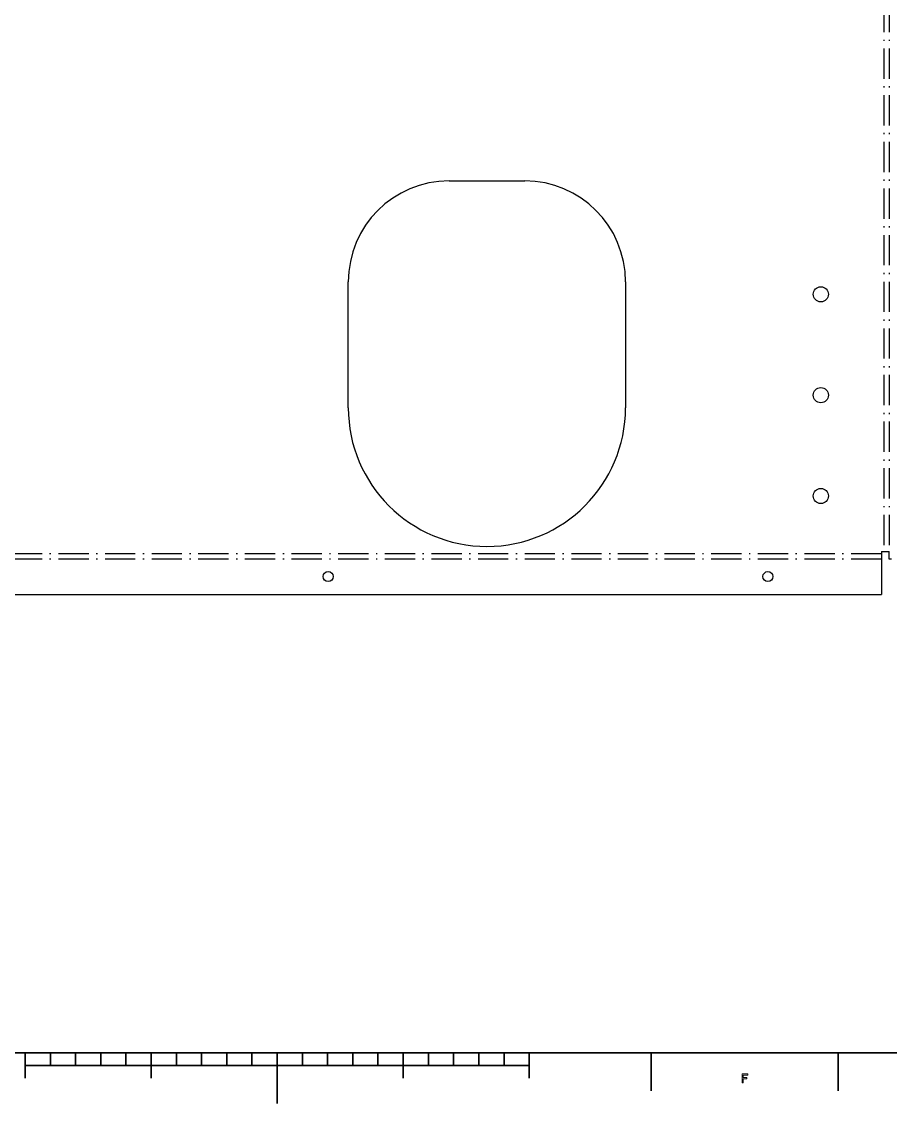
# Model space of a CAD drawing. Extents: x 0 to 1189, y 0 to 841.
# Drawn here: x 493.1 to 837.8, y 0 to 429.1 of the extents above; entities that cross this region are included whole.
import ezdxf

# ---------------------------------------------------------------- set-up
doc = ezdxf.new("R2010")
doc.units = 0
doc.linetypes.add('DASHDOT', pattern=[18.5, 12, -3, 0.5, -3])

msp = doc.modelspace()

# ---------------------------------------------------------------- linework, layer by layer
at = {"color": 1, "linetype": 'DASHDOT'}
for p, q in [((835.213623, 621.928467), (835.213623, 218.928482)), ((837.295349, 621.928467), (837.295349, 218.928482)), ((834.213623, 217.928482), (354.713623, 217.928482)), ((834.213623, 215.846771), (354.713623, 215.846771))]:
    msp.add_line(p, q, dxfattribs=at)
for p, q in [((662.713623, 365.928467), (692.713623, 365.928467)), ((622.713623, 275.928467), (622.713623, 325.928467)), ((732.713623, 325.928467), (732.713623, 275.928467)), ((356.713623, 201.846771), (832.213623, 201.846771))]:
    msp.add_line(p, q)
at = {"ltscale": 0.025}
for p, q in [((834.213623, 218.928482), (835.213623, 218.928482)), ((834.213623, 218.928482), (834.213623, 217.928482)), ((834.213623, 215.846771), (834.213623, 214.846771)), ((838.295349, 215.928482), (837.295349, 215.928482))]:
    msp.add_line(p, q, dxfattribs=at)
at = {"ltscale": 0.052043}
for p, q in [((835.213623, 218.928482), (837.295349, 218.928482)), ((834.213623, 217.928482), (834.213623, 215.846771))]:
    msp.add_line(p, q, dxfattribs=at)
at = {"ltscale": 0.075}
msp.add_line((837.295349, 215.928482), (837.295349, 218.928482), dxfattribs=at)
at = {"ltscale": 0.325}
msp.add_line((834.213623, 214.846771), (834.213623, 201.846771), dxfattribs=at)
at = {"ltscale": 0.05}
msp.add_line((832.213623, 201.846771), (834.213623, 201.846771), dxfattribs=at)
at = {"color": 7, "lineweight": 35}
for p, q in [((20, 20), (1169, 20)), ((594.5, 20), (594.5, 0)), ((494.5, 15), (694.5, 15))]:
    msp.add_line(p, q, dxfattribs=at)
at = {"color": 7, "lineweight": 35, "ltscale": 0.25}
for p, q in [((494.5, 20), (494.5, 10)), ((544.5, 20), (544.5, 10)), ((644.5, 20), (644.5, 10)), ((694.5, 20), (694.5, 10))]:
    msp.add_line(p, q, dxfattribs=at)
at = {"color": 7, "lineweight": 35, "ltscale": 0.125}
for p, q in [((504.5, 20), (504.5, 15)), ((514.5, 20), (514.5, 15)), ((524.5, 20), (524.5, 15)), ((534.5, 20), (534.5, 15)), ((554.5, 20), (554.5, 15)), ((564.5, 20), (564.5, 15)), ((574.5, 20), (574.5, 15)), ((584.5, 20), (584.5, 15)), ((604.5, 20), (604.5, 15)), ((614.5, 20), (614.5, 15)), ((624.5, 20), (624.5, 15)), ((634.5, 20), (634.5, 15)), ((654.5, 20), (654.5, 15)), ((664.5, 20), (664.5, 15)), ((674.5, 20), (674.5, 15)), ((684.5, 20), (684.5, 15))]:
    msp.add_line(p, q, dxfattribs=at)
at = {"color": 7, "lineweight": 35, "ltscale": 0.375}
for p, q in [((742.900024, 20), (742.900024, 5)), ((817.099976, 20), (817.099976, 5))]:
    msp.add_line(p, q, dxfattribs=at)
at = {"color": 7, "lineweight": 13}
msp.add_lwpolyline([(778.966125, 8.166786), (779.435181, 8.166786), (779.435181, 9.775576), (780.907776, 9.775576), (780.907776, 10.194164), (779.435181, 10.194164), (779.435181, 11.243155), (781.245667, 11.243155), (781.245667, 11.666786), (778.966125, 11.666786)], close=True, dxfattribs=at)
for centre, radius in [((810.213623, 320.928467), 3), ((810.213623, 280.928467), 3), ((810.213623, 240.928482), 3), ((614.713623, 208.946777), 2), ((789.213623, 208.946777), 2)]:
    msp.add_circle(centre, radius)
for centre, radius, start, end in [((662.713867, 325.928284), 40.000166, 90.000337, 179.999704), ((692.71344, 325.928253), 40.000166, 0.000338, 89.999702), ((677.713623, 275.928497), 54.999855, 180.000022, 359.999971)]:
    msp.add_arc(centre, radius, start, end)

doc.saveas('drawing.dxf')
